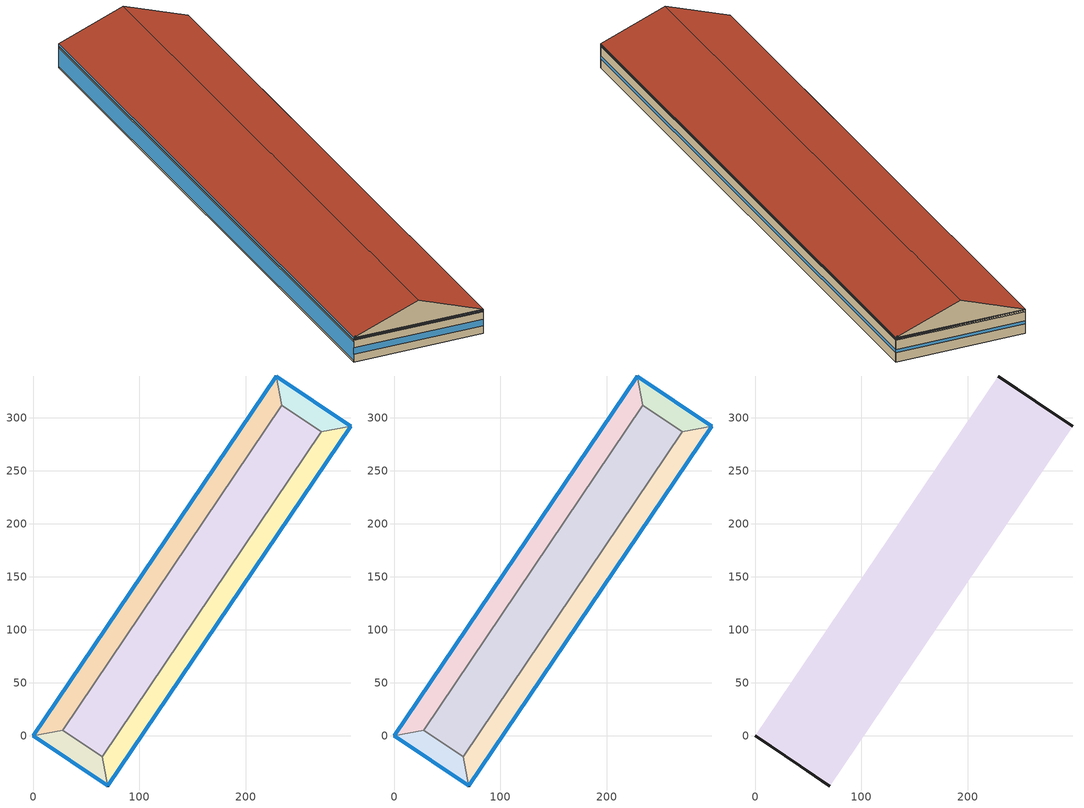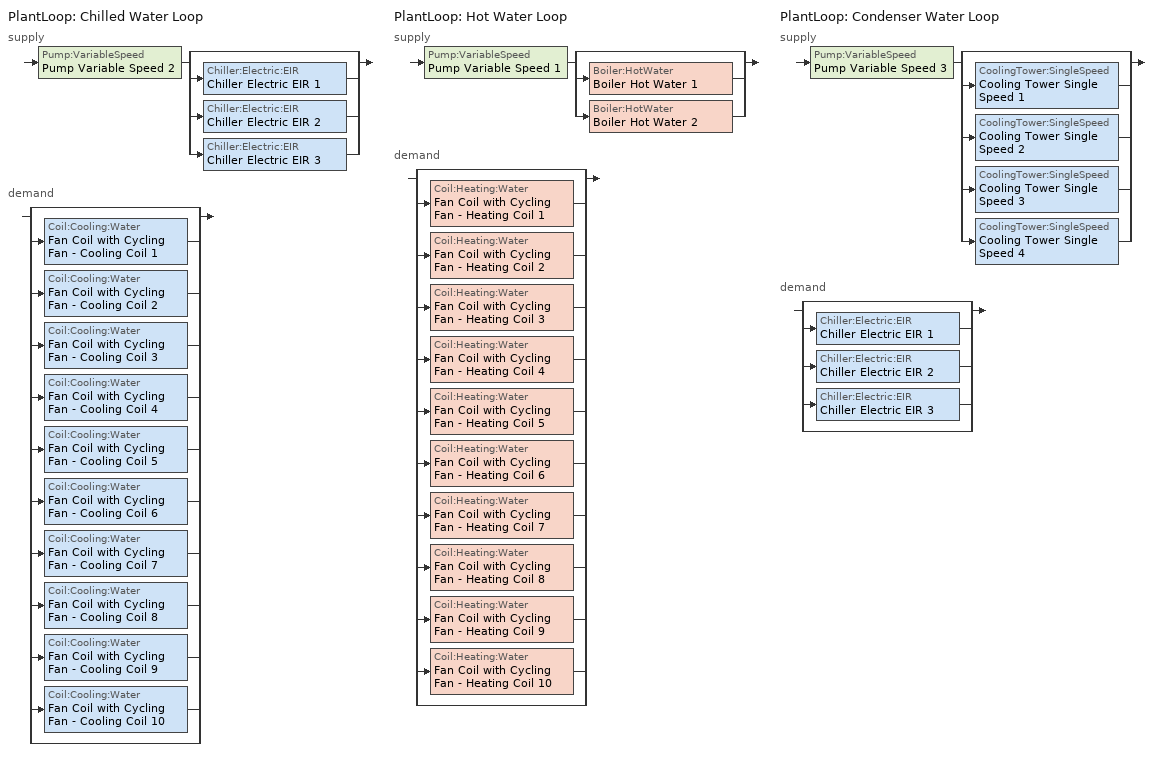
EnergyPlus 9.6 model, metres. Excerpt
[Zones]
Thermal Zone 1
 floor ground (ExtSlabCarpet): 27.42,5.33 234.2,311.9 271.6,286.67 64.82,-19.9 z0
 wall to Thermal Zone 5 (Interior Wall): 234.2,311.9 27.42,5.33 z0:14.6
 wall to Thermal Zone 3 (Interior Wall): 271.6,286.67 234.2,311.9 z0:14.6
 wall to Thermal Zone 2 (Interior Wall): 64.82,-19.9 271.6,286.67 z0:14.6
 wall to Thermal Zone 4 (Interior Wall): 27.42,5.33 64.82,-19.9 z0:14.6
Thermal Zone 2
 floor ground (ExtSlabCarpet): 64.82,-19.9 271.6,286.67 299.02,292 70.14,-47.31 z0
 wall outside (Ext Wall): 70.14,-47.31 299.02,292 z0:14.6
 wall to Thermal Zone 4 (Interior Wall): 64.82,-19.9 70.14,-47.31 z0:14.6
 wall to Thermal Zone 3 (Interior Wall): 299.02,292 271.6,286.67 z0:14.6
 window (Ext Window): 70.15,-47.31 299.01,292 z6.28:8.32
Thermal Zone 3
 floor ground (ExtSlabCarpet): 234.2,311.9 228.87,339.32 299.02,292 271.6,286.67 z0
 wall outside (Ext Wall): 299.02,292 228.87,339.32 z0:14.6
 wall to Thermal Zone 5 (Interior Wall): 228.87,339.32 234.2,311.9 z0:14.6
 window (Ext Window): 299.01,292.01 228.88,339.31 z6.28:8.32
Thermal Zone 4
 floor ground (ExtSlabCarpet): 64.82,-19.9 70.14,-47.31 0,0 27.42,5.33 z0
 wall outside (Ext Wall): 0,0 70.14,-47.31 z0:14.6
 wall to Thermal Zone 5 (Interior Wall): 27.42,5.33 0,0 z0:14.6
 window (Ext Window): 0.01,-0.01 70.14,-47.31 z5.04:9.56
Thermal Zone 5
 floor ground (ExtSlabCarpet): 228.87,339.32 234.2,311.9 27.42,5.33 0,0 z0
 wall outside (Ext Wall): 228.87,339.32 0,0 z0:14.6
 window (Ext Window): 228.87,339.31 0.01,0.01 z1.24:13.36
Thermal Zone 6
 floor to Thermal Zone 1 (Interior Floor): 27.42,5.33 234.2,311.9 271.6,286.67 64.82,-19.9 z14.6
 wall to Thermal Zone 10 (Interior Wall): 234.2,311.9 27.42,5.33 z14.6:16.25
 wall to Thermal Zone 8 (Interior Wall): 271.6,286.67 234.2,311.9 z14.6:16.25
 wall to Thermal Zone 7 (Interior Wall): 64.82,-19.9 271.6,286.67 z14.6:16.25
 wall to Thermal Zone 9 (Interior Wall): 27.42,5.33 64.82,-19.9 z14.6:16.25
Thermal Zone 7
 floor to Thermal Zone 2 (Interior Floor): 64.82,-19.9 271.6,286.67 299.02,292 70.14,-47.31 z14.6
 wall outside (Ext Wall): 70.14,-47.31 299.02,292 z14.6:16.25
 wall to Thermal Zone 9 (Interior Wall): 64.82,-19.9 70.14,-47.31 z14.6:16.25
 wall to Thermal Zone 8 (Interior Wall): 299.02,292 271.6,286.67 z14.6:16.25
 window (Ext Window): 70.15,-47.31 299.01,292 z15.31:15.54
Thermal Zone 8
 floor to Thermal Zone 3 (Interior Floor): 234.2,311.9 228.87,339.32 299.02,292 271.6,286.67 z14.6
 wall outside (Ext Wall): 299.02,292 228.87,339.32 z14.6:16.25
 wall to Thermal Zone 10 (Interior Wall): 228.87,339.32 234.2,311.9 z14.6:16.25
 window (Ext Window): 299.01,292.01 228.88,339.31 z15.31:15.54
Thermal Zone 9
 floor to Thermal Zone 4 (Interior Floor): 64.82,-19.9 70.14,-47.31 0,0 27.42,5.33 z14.6
 wall outside (Ext Wall): 0,0 70.14,-47.31 z14.6:16.25
 wall to Thermal Zone 10 (Interior Wall): 27.42,5.33 0,0 z14.6:16.25
 window (Ext Window): 0.01,-0.01 70.14,-47.31 z15.17:15.68
Thermal Zone 10
 floor to Thermal Zone 5 (Interior Floor): 228.87,339.32 234.2,311.9 27.42,5.33 0,0 z14.6
 wall outside (Ext Wall): 228.87,339.32 0,0 z14.6:16.25
 window (Ext Window): 228.87,339.31 0.01,0.01 z14.74:16.11
Thermal Zone A
 floor to Thermal Zone 6 (Interior Floor): 27.42,5.33 234.2,311.9 271.6,286.67 64.82,-19.9 z16.25
 floor to Thermal Zone 7 (Interior Floor): 64.82,-19.9 271.6,286.67 299.02,292 70.14,-47.31 z16.25
 floor to Thermal Zone 8 (Interior Floor): 234.2,311.9 228.87,339.32 299.02,292 271.6,286.67 z16.25
 floor to Thermal Zone 9 (Interior Floor): 64.82,-19.9 70.14,-47.31 0,0 27.42,5.33 z16.25
 floor to Thermal Zone 10 (Interior Floor): 228.87,339.32 234.2,311.9 27.42,5.33 0,0 z16.25
 wall outside (Ext Wall): 0,0,16.25 70.14,-47.31,16.25 35.07,-23.65,31.89; 228.87,339.32,16.25 263.94,315.66,31.89 299.02,292,16.25
 roof outside (Ext Roof): 35.07,-23.65,31.89 263.94,315.66,31.89 228.87,339.32,16.25 0,0,16.25; 70.14,-47.31,16.25 299.02,292,16.25 263.94,315.66,31.89 35.07,-23.65,31.89
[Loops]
PlantLoop 'Chilled Water Loop'
 supply: Pump:VariableSpeed 'Pump Variable Speed 2' > split
  | bypass
  | Chiller:Electric:EIR 'Chiller Electric EIR 1'
  | Chiller:Electric:EIR 'Chiller Electric EIR 2'
  | Chiller:Electric:EIR 'Chiller Electric EIR 3'
 demand: split
  | bypass
  | Coil:Cooling:Water 'Fan Coil with Cycling Fan - Cooling Coil 1'
  | Coil:Cooling:Water 'Fan Coil with Cycling Fan - Cooling Coil 2'
  | Coil:Cooling:Water 'Fan Coil with Cycling Fan - Cooling Coil 3'
  | Coil:Cooling:Water 'Fan Coil with Cycling Fan - Cooling Coil 4'
  | Coil:Cooling:Water 'Fan Coil with Cycling Fan - Cooling Coil 5'
  | Coil:Cooling:Water 'Fan Coil with Cycling Fan - Cooling Coil 6'
  | Coil:Cooling:Water 'Fan Coil with Cycling Fan - Cooling Coil 7'
  | Coil:Cooling:Water 'Fan Coil with Cycling Fan - Cooling Coil 8'
  | Coil:Cooling:Water 'Fan Coil with Cycling Fan - Cooling Coil 9'
  | Coil:Cooling:Water 'Fan Coil with Cycling Fan - Cooling Coil 10'
  | bypass
PlantLoop 'Hot Water Loop'
 supply: Pump:VariableSpeed 'Pump Variable Speed 1' > split
  | bypass
  | Boiler:HotWater 'Boiler Hot Water 1'
  | Boiler:HotWater 'Boiler Hot Water 2'
 demand: split
  | bypass
  | Coil:Heating:Water 'Fan Coil with Cycling Fan - Heating Coil 1'
  | Coil:Heating:Water 'Fan Coil with Cycling Fan - Heating Coil 2'
  | Coil:Heating:Water 'Fan Coil with Cycling Fan - Heating Coil 3'
  | Coil:Heating:Water 'Fan Coil with Cycling Fan - Heating Coil 4'
  | Coil:Heating:Water 'Fan Coil with Cycling Fan - Heating Coil 5'
  | Coil:Heating:Water 'Fan Coil with Cycling Fan - Heating Coil 6'
  | Coil:Heating:Water 'Fan Coil with Cycling Fan - Heating Coil 7'
  | Coil:Heating:Water 'Fan Coil with Cycling Fan - Heating Coil 8'
  | Coil:Heating:Water 'Fan Coil with Cycling Fan - Heating Coil 9'
  | Coil:Heating:Water 'Fan Coil with Cycling Fan - Heating Coil 10'
  | bypass
PlantLoop 'Condenser Water Loop'
 supply: Pump:VariableSpeed 'Pump Variable Speed 3' > split
  | bypass
  | CoolingTower:SingleSpeed 'Cooling Tower Single Speed 1'
  | CoolingTower:SingleSpeed 'Cooling Tower Single Speed 2'
  | CoolingTower:SingleSpeed 'Cooling Tower Single Speed 3'
  | CoolingTower:SingleSpeed 'Cooling Tower Single Speed 4'
 demand: split
  | bypass
  | Chiller:Electric:EIR 'Chiller Electric EIR 1'
  | Chiller:Electric:EIR 'Chiller Electric EIR 2'
  | Chiller:Electric:EIR 'Chiller Electric EIR 3'
  | bypass
[Building]
Building 1: North Axis {deg}=-0
[Site:Location]
Washington Dc Dulles IntL Ar: Latitude {deg}=38.98; Longitude {deg}=-77.47; Time Zone {hr}=-5; Elevation {m}=82
[SizingPeriod:DesignDay] Day of Month=21; Dry-Bulb Temperature Range Modifier Type=DefaultMultipliers; Barometric Pressure {Pa}=86790; Rain Indicator=No; Snow Indicator=No; Daylight Saving Time Indicator=No; Begin Environment Reset Mode=FullResetAtBeginEnvironment
Name | Month | Day Type | Maximum Dry-Bulb Temperature {C} | Daily Dry-Bulb Temperature Range {deltaC} | Humidity Condition Type | Wetbulb or DewPoint at Maximum Dry-Bulb {C} | Wind Speed {m/s} | Wind Direction {deg} | Solar Model Indicator | ASHRAE Clear Sky Optical Depth for Beam Irradiance (taub) | ASHRAE Clear Sky Optical Depth for Diffuse Irradiance (taud) | Enthalpy at Maximum Dry-Bulb {J/kg} | Sky Clearness
SALT-LAKE-CITY-IAP Ann Clg .4% Condns DB=>MWB | 7 | SummerDesignDay | 36.5 | 14.4 | Wetbulb | 17.1 | 5 | 340 | ASHRAETau | 0.339 | 2.366
SALT-LAKE-CITY-IAP Ann Clg .4% Condns DP=>MDB | 7 | SummerDesignDay | 22.5 | 14.4 | Dewpoint | 15.6 | 5 | 340 | ASHRAETau | 0.339 | 2.366
SALT-LAKE-CITY-IAP Ann Clg .4% Condns Enth=>MDB | 7 | SummerDesignDay | 30.8 | 14.4 | Enthalpy |  | 5 | 340 | ASHRAETau | 0.339 | 2.366 | 59300
SALT-LAKE-CITY-IAP Ann Clg .4% Condns WB=>MDB | 7 | SummerDesignDay | 31.2 | 14.4 | Wetbulb | 19 | 5 | 340 | ASHRAETau | 0.339 | 2.366
SALT-LAKE-CITY-IAP Ann Htg 99.6% Condns DB | 1 | WinterDesignDay | -12.4 | 0 | Wetbulb | -12.4 | 2.6 | 140 | ASHRAEClearSky |  |  |  | 0
SALT-LAKE-CITY-IAP Ann Htg Wind 99.6% Condns WS=>MCDB | 1 | WinterDesignDay | 6.8 | 0 | Wetbulb | 6.8 | 12.4 | 140 | ASHRAEClearSky |  |  |  | 0
SALT-LAKE-CITY-IAP Ann Hum_n 99.6% Condns DP=>MCDB | 1 | WinterDesignDay | -10.7 | 0 | Dewpoint | -16.2 | 2.6 | 140 | ASHRAEClearSky |  |  |  | 0
[Material] Thermal Absorptance=0.9
Name | Roughness | Thickness m | Conductivity W/m-K | Density kg/m3 | Specific Heat J/kg-K | Solar Absorptance | Visible Absorptance
wall concrete | MediumRough | 0.03 | 0.5 | 2243 | 837 | 0.65 | 0.65
roof concrete | MediumRough | 0.05 | 0.5 | 2243 | 837 | 0.65 | 0.65
Wall Insulation [18]; Roof Insulation [18] | MediumRough | 0.1693 | 0.049 | 265 | 836.8 | 0.7 | 0.7
F16 Acoustic tile | MediumSmooth | 0.0191 | 0.06 | 368 | 590 | 0.3 | 0.3
M11 100mm lightweight concrete | MediumRough | 0.1016 | 0.53 | 1280 | 840 | 0.5 | 0.5
MAT-CC05 4 HW CONCRETE | Rough | 0.1016 | 1.311 | 2240 | 836.8 | 0.85 | 0.85
G01a 19mm gypsum board | MediumSmooth | 0.019 | 0.16 | 800 | 1090 | 0.4 | 0.4
[Material:AirGap]
Name | Thermal Resistance m2-K/W
F04 Wall air space resistance | 0.15
F05 Ceiling air space resistance | 0.18
[Material:NoMass]
CP02 CARPET PAD: Roughness=Smooth; Thermal Resistance m2-K/W=0.1; Thermal Absorptance=0.9; Solar Absorptance=0.8; Visible Absorptance=0.8
[WindowMaterial:SimpleGlazingSystem]
Window Material Simple Glazing System: U-Factor W/m2-K=1.8; Solar Heat Gain Coefficient=0.3
[Construction]
Ext Roof: roof concrete, Roof Insulation [18]
Ext Wall: wall concrete, Wall Insulation [18]
Ext Window: Window Material Simple Glazing System
ExtSlabCarpet: MAT-CC05 4 HW CONCRETE, CP02 CARPET PAD
Interior Floor: F16 Acoustic tile, F05 Ceiling air space resistance, M11 100mm lightweight concrete
Interior Wall: G01a 19mm gypsum board, F04 Wall air space resistance, G01a 19mm gypsum board
[Zone]
Thermal Zone 1; Thermal Zone 2; Thermal Zone 3; Thermal Zone 4; Thermal Zone 5: 34, 0, 0, 0, , 1, , , , , , Yes
Thermal Zone 6; Thermal Zone 7; Thermal Zone 8; Thermal Zone 9; Thermal Zone 10: 34, 0, 0, 14.6, , 1, , , , , , Yes
Thermal Zone A: 34, 0, 0, 16.25, , 1, , , , , , No
[ZoneControl:Thermostat] Temperature Difference Between Cutout And Setpoint deltaC=0
Name | Zone or ZoneList | Control Type Schedule | Control 1
Thermal Zone 1 Thermostat | Thermal Zone 1 | Thermal Zone 1 Thermostat Schedule | Thermostat Setpoint Dual Setpoint 1
Thermal Zone 2 Thermostat | Thermal Zone 2 | Thermal Zone 2 Thermostat Schedule | Thermostat Setpoint Dual Setpoint 2
Thermal Zone 3 Thermostat | Thermal Zone 3 | Thermal Zone 3 Thermostat Schedule | Thermostat Setpoint Dual Setpoint 3
Thermal Zone 4 Thermostat | Thermal Zone 4 | Thermal Zone 4 Thermostat Schedule | Thermostat Setpoint Dual Setpoint 4
Thermal Zone 5 Thermostat | Thermal Zone 5 | Thermal Zone 5 Thermostat Schedule | Thermostat Setpoint Dual Setpoint 5
Thermal Zone 6 Thermostat | Thermal Zone 6 | Thermal Zone 6 Thermostat Schedule | Thermostat Setpoint Dual Setpoint 6
Thermal Zone 7 Thermostat | Thermal Zone 7 | Thermal Zone 7 Thermostat Schedule | Thermostat Setpoint Dual Setpoint 7
Thermal Zone 8 Thermostat | Thermal Zone 8 | Thermal Zone 8 Thermostat Schedule | Thermostat Setpoint Dual Setpoint 8
Thermal Zone 9 Thermostat | Thermal Zone 9 | Thermal Zone 9 Thermostat Schedule | Thermostat Setpoint Dual Setpoint 9
Thermal Zone 10 Thermostat | Thermal Zone 10 | Thermal Zone 10 Thermostat Schedule | Thermostat Setpoint Dual Setpoint 10
[ThermostatSetpoint:DualSetpoint]
Name | Heating Setpoint Temperature Schedule | Cooling Setpoint Temperature Schedule
Thermostat Setpoint Dual Setpoint 1 | HtgSetp 1 | ClgSetp 1
Thermostat Setpoint Dual Setpoint 2 | HtgSetp 2 | ClgSetp 2
Thermostat Setpoint Dual Setpoint 3 | HtgSetp 3 | ClgSetp 3
Thermostat Setpoint Dual Setpoint 4 | HtgSetp 4 | ClgSetp 4
Thermostat Setpoint Dual Setpoint 5 | HtgSetp 5 | ClgSetp 5
Thermostat Setpoint Dual Setpoint 6 | HtgSetp 6 | ClgSetp 6
Thermostat Setpoint Dual Setpoint 7 | HtgSetp 7 | ClgSetp 7
Thermostat Setpoint Dual Setpoint 8 | HtgSetp 8 | ClgSetp 8
Thermostat Setpoint Dual Setpoint 9 | HtgSetp 9 | ClgSetp 9
Thermostat Setpoint Dual Setpoint 10 | HtgSetp 10 | ClgSetp 10
[Fan:OnOff] Availability Schedule=Always On Discrete hvac_library; Fan Total Efficiency=0.82; Pressure Rise Pa=500; Maximum Flow Rate m3/s=Autosize; Motor Efficiency=0.8; Motor In Airstream Fraction=1; Fan Power Ratio Function of Speed Ratio Curve=Fan On Off Power Curve 12; Fan Efficiency Ratio Function of Speed Ratio Curve=Fan On Off Efficiency Curve 12
Fan Coil with Cycling Fan - Fan 1; Fan Coil with Cycling Fan - Fan 2; Fan Coil with Cycling Fan - Fan 3; Fan Coil with Cycling Fan - Fan 4; Fan Coil with Cycling Fan - Fan 5; Fan Coil with Cycling Fan - Fan 6; Fan Coil with Cycling Fan - Fan 7; Fan Coil with Cycling Fan - Fan 8; Fan Coil with Cycling Fan - Fan 9; Fan Coil with Cycling Fan - Fan 10
[Coil:Cooling:Water] Availability Schedule=Always On Discrete hvac_library; Design Water Flow Rate m3/s=Autosize; Design Air Flow Rate m3/s=Autosize; Design Inlet Water Temperature C=Autosize; Design Inlet Air Temperature C=Autosize; Design Outlet Air Temperature C=Autosize; Design Inlet Air Humidity Ratio kgWater/kgDryAir=Autosize; Design Outlet Air Humidity Ratio kgWater/kgDryAir=Autosize; Type of Analysis=SimpleAnalysis; Heat Exchanger Configuration=CrossFlow
Fan Coil with Cycling Fan - Cooling Coil 1; Fan Coil with Cycling Fan - Cooling Coil 2; Fan Coil with Cycling Fan - Cooling Coil 3; Fan Coil with Cycling Fan - Cooling Coil 4; Fan Coil with Cycling Fan - Cooling Coil 5; Fan Coil with Cycling Fan - Cooling Coil 6; Fan Coil with Cycling Fan - Cooling Coil 7; Fan Coil with Cycling Fan - Cooling Coil 8; Fan Coil with Cycling Fan - Cooling Coil 9; Fan Coil with Cycling Fan - Cooling Coil 10
[Coil:Heating:Water] Availability Schedule=Always On Discrete hvac_library; U-Factor Times Area Value W/K=Autosize; Maximum Water Flow Rate m3/s=Autosize; Performance Input Method=UFactorTimesAreaAndDesignWaterFlowRate; Rated Capacity W=Autosize; Rated Inlet Water Temperature C=82.2; Rated Inlet Air Temperature C=16.6; Rated Outlet Water Temperature C=71.1; Rated Outlet Air Temperature C=32.2; Rated Ratio for Air and Water Convection=0.5
Fan Coil with Cycling Fan - Heating Coil 1; Fan Coil with Cycling Fan - Heating Coil 2; Fan Coil with Cycling Fan - Heating Coil 3; Fan Coil with Cycling Fan - Heating Coil 4; Fan Coil with Cycling Fan - Heating Coil 5; Fan Coil with Cycling Fan - Heating Coil 6; Fan Coil with Cycling Fan - Heating Coil 7; Fan Coil with Cycling Fan - Heating Coil 8; Fan Coil with Cycling Fan - Heating Coil 9; Fan Coil with Cycling Fan - Heating Coil 10
[ZoneHVAC:FourPipeFanCoil] Availability Schedule=Always On Discrete hvac_library; Capacity Control Method=CyclingFan; Maximum Supply Air Flow Rate m3/s=Autosize; Maximum Outdoor Air Flow Rate m3/s=Autosize; Maximum Cold Water Flow Rate m3/s=Autosize; Maximum Hot Water Flow Rate m3/s=Autosize; Minimum Supply Air Temperature in Cooling Mode C=Autosize; Maximum Supply Air Temperature in Heating Mode C=Autosize
Name | Supply Air Fan | Cooling Coil | Heating Coil
Fan Coil with Cycling Fan 1 | Fan Coil with Cycling Fan - Fan 1 | Fan Coil with Cycling Fan - Cooling Coil 1 | Fan Coil with Cycling Fan - Heating Coil 1
Fan Coil with Cycling Fan 2 | Fan Coil with Cycling Fan - Fan 2 | Fan Coil with Cycling Fan - Cooling Coil 2 | Fan Coil with Cycling Fan - Heating Coil 2
Fan Coil with Cycling Fan 3 | Fan Coil with Cycling Fan - Fan 3 | Fan Coil with Cycling Fan - Cooling Coil 3 | Fan Coil with Cycling Fan - Heating Coil 3
Fan Coil with Cycling Fan 4 | Fan Coil with Cycling Fan - Fan 4 | Fan Coil with Cycling Fan - Cooling Coil 4 | Fan Coil with Cycling Fan - Heating Coil 4
Fan Coil with Cycling Fan 5 | Fan Coil with Cycling Fan - Fan 5 | Fan Coil with Cycling Fan - Cooling Coil 5 | Fan Coil with Cycling Fan - Heating Coil 5
Fan Coil with Cycling Fan 6 | Fan Coil with Cycling Fan - Fan 6 | Fan Coil with Cycling Fan - Cooling Coil 6 | Fan Coil with Cycling Fan - Heating Coil 6
Fan Coil with Cycling Fan 7 | Fan Coil with Cycling Fan - Fan 7 | Fan Coil with Cycling Fan - Cooling Coil 7 | Fan Coil with Cycling Fan - Heating Coil 7
Fan Coil with Cycling Fan 8 | Fan Coil with Cycling Fan - Fan 8 | Fan Coil with Cycling Fan - Cooling Coil 8 | Fan Coil with Cycling Fan - Heating Coil 8
Fan Coil with Cycling Fan 9 | Fan Coil with Cycling Fan - Fan 9 | Fan Coil with Cycling Fan - Cooling Coil 9 | Fan Coil with Cycling Fan - Heating Coil 9
Fan Coil with Cycling Fan 10 | Fan Coil with Cycling Fan - Fan 10 | Fan Coil with Cycling Fan - Cooling Coil 10 | Fan Coil with Cycling Fan - Heating Coil 10
[Zone equipment]
Thermal Zone 1: Fan Coil with Cycling Fan 1
Thermal Zone 2: Fan Coil with Cycling Fan 2
Thermal Zone 3: Fan Coil with Cycling Fan 3
Thermal Zone 4: Fan Coil with Cycling Fan 4
Thermal Zone 5: Fan Coil with Cycling Fan 5
Thermal Zone 6: Fan Coil with Cycling Fan 6
Thermal Zone 7: Fan Coil with Cycling Fan 7
Thermal Zone 8: Fan Coil with Cycling Fan 8
Thermal Zone 9: Fan Coil with Cycling Fan 9
Thermal Zone 10: Fan Coil with Cycling Fan 10
[Sizing:Zone] Zone Cooling Design Supply Air Temperature Input Method=SupplyAirTemperature; Zone Cooling Design Supply Air Temperature C=14.8; Zone Cooling Design Supply Air Temperature Difference deltaC=11.11; Zone Heating Design Supply Air Temperature Input Method=SupplyAirTemperature; Zone Heating Design Supply Air Temperature C=42.9; Zone Heating Design Supply Air Temperature Difference deltaC=11.11; Zone Cooling Design Supply Air Humidity Ratio kgWater/kgDryAir=0.0085; Zone Heating Design Supply Air Humidity Ratio kgWater/kgDryAir=0.008; Cooling Design Air Flow Method=DesignDay; Cooling Design Air Flow Rate m3/s=0; Cooling Minimum Air Flow per Zone Floor Area m3/s-m2=0.000762; Cooling Minimum Air Flow m3/s=0; Cooling Minimum Air Flow Fraction=0; Heating Design Air Flow Method=DesignDay; Heating Design Air Flow Rate m3/s=0; Heating Maximum Air Flow per Zone Floor Area m3/s-m2=0.002032; Heating Maximum Air Flow m3/s=0.141576; Heating Maximum Air Flow Fraction=0.3; Account for Dedicated Outdoor Air System=No
Name | Design Specification Outdoor Air Object
Thermal Zone 1 | Ventilation 1
Thermal Zone 2 | Ventilation 2
Thermal Zone 3 | Ventilation 3
Thermal Zone 4 | Ventilation 4
Thermal Zone 5 | Ventilation 5
Thermal Zone 6 | Ventilation 6
Thermal Zone 7 | Ventilation 7
Thermal Zone 8 | Ventilation 8
Thermal Zone 9 | Ventilation 9
Thermal Zone 10 | Ventilation 10
[DesignSpecification:OutdoorAir] Outdoor Air Method=Sum; Outdoor Air Flow per Person m3/s-person=0; Outdoor Air Flow per Zone Floor Area m3/s-m2=0; Outdoor Air Flow per Zone m3/s=0; Outdoor Air Flow Air Changes per Hour 1/hr=1.6
Ventilation 1; Ventilation 2; Ventilation 3; Ventilation 4; Ventilation 5; Ventilation 6; Ventilation 7; Ventilation 8; Ventilation 9; Ventilation 10
[Chiller:Electric:EIR] Reference Capacity W=Autosize; Reference Leaving Chilled Water Temperature C=6.67; Reference Entering Condenser Fluid Temperature C=29.4; Reference Chilled Water Flow Rate m3/s=Autosize; Reference Condenser Fluid Flow Rate m3/s=Autosize; Cooling Capacity Function of Temperature Curve=Curve Biquadratic 1; Electric Input to Cooling Output Ratio Function of Temperature Curve=Curve Biquadratic 2; Electric Input to Cooling Output Ratio Function of Part Load Ratio Curve=Curve Quadratic 1; Minimum Part Load Ratio=0.1; Maximum Part Load Ratio=1; Optimum Part Load Ratio=1; Minimum Unloading Ratio=0.2; Condenser Type=WaterCooled; Condenser Fan Power Ratio W/W=0; Fraction of Compressor Electric Consumption Rejected by Condenser=1; Leaving Chilled Water Lower Temperature Limit C=2; Chiller Flow Mode=NotModulated; Sizing Factor=1; Basin Heater Capacity W/K=0; Basin Heater Setpoint Temperature C=10; Condenser Heat Recovery Relative Capacity Fraction=1
Name | Reference COP W/W
Chiller Electric EIR 1 | 3.5
Chiller Electric EIR 2 | 4.5
Chiller Electric EIR 3 | 5.5
[PlantEquipmentList]
Chilled Water Loop Cooling Equipment List: Chiller:Electric:EIR, Chiller Electric EIR 1, Chiller:Electric:EIR, Chiller Electric EIR 2, Chiller:Electric:EIR, Chiller Electric EIR 3
Hot Water Loop Heating Equipment List: Boiler:HotWater, Boiler Hot Water 1, Boiler:HotWater, Boiler Hot Water 2
Condenser Water Loop Cooling Equipment List: CoolingTower:SingleSpeed, Cooling Tower Single Speed 1, CoolingTower:SingleSpeed, Cooling Tower Single Speed 2, CoolingTower:SingleSpeed, Cooling Tower Single Speed 3, CoolingTower:SingleSpeed, Cooling Tower Single Speed 4
[PlantLoop] Fluid Type=Water; Load Distribution Scheme=Optimal; Plant Loop Demand Calculation Scheme=SingleSetpoint
Name | Plant Equipment Operation Scheme | Maximum Loop Temperature C | Minimum Loop Temperature C | Maximum Loop Flow Rate m3/s | Minimum Loop Flow Rate m3/s | Plant Loop Volume m3 | Maximum Loop Temperature | Minimum Loop Temperature | Maximum Loop Flow Rate | Minimum Loop Flow Rate | Plant Loop Volume
Chilled Water Loop | Chilled Water Loop Operation Schemes | 100 | 0 | Autosize | 0 | Autocalculate
Hot Water Loop | Hot Water Loop Operation Schemes |  |  |  |  |  | 100 | 0 | Autosize | 0 | Autocalculate
Condenser Water Loop | Condenser Water Loop Operation Schemes |  |  |  |  |  | 100 | 0 | Autosize | 0 | Autocalculate
[Sizing:Plant] Sizing Option=NonCoincident; Zone Timesteps in Averaging Window=1; Coincident Sizing Factor Mode=None
Name | Loop Type | Design Loop Exit Temperature C | Loop Design Temperature Difference deltaC | Design Loop Exit Temperature | Loop Design Temperature Difference
Chilled Water Loop | Cooling | 6.7 | 6.7
Hot Water Loop | Heating |  |  | 67 | 11
Condenser Water Loop | Condenser |  |  | 29.4 | 5.6
[Pump:VariableSpeed] Design Maximum Flow Rate m3/s=Autosize; Design Power Consumption W=Autosize; Motor Efficiency=0.8; Fraction of Motor Inefficiencies to Fluid Stream=0; Coefficient 1 of the Part Load Performance Curve=0; Coefficient 2 of the Part Load Performance Curve=1; Coefficient 3 of the Part Load Performance Curve=0; Coefficient 4 of the Part Load Performance Curve=0; Pump Control Type=Intermittent; Skin Loss Radiative Fraction=0.5; Design Power Sizing Method=PowerPerFlowPerPressure; Design Minimum Flow Rate Fraction=0
Name | Design Pump Head Pa | Design Minimum Flow Rate m3/s | Design Electric Power per Unit Flow Rate W/(m3/s) | Design Shaft Power per Unit Flow Rate per Unit Head W/((m3/s)-Pa) | Design Minimum Flow Rate | Design Electric Power per Unit Flow Rate | Design Shaft Power per Unit Flow Rate per Unit Head
Pump Variable Speed 2 | 179352 | 0 | 348701.1 | 1.28205
Pump Variable Speed 1 | 180000 |  |  |  | 0 | 348701.1 | 1.28205
Pump Variable Speed 3 | 179352 |  |  |  | 0 | 348701.1 | 1.28205
[SetpointManager:Scheduled] Control Variable=Temperature
Name | Schedule | Setpoint Node or NodeList
Setpoint Manager Scheduled Chilled Water Duck | Chilled_Water_Temperature | Node Chilled Water Deck Supply
Setpoint Manager Scheduled Hot Water Duck | Hot_Water_Temperature | Node Hot Water Deck Supply
[PlantEquipmentOperationSchemes] Control Scheme Schedule Name 1=Always On Discrete
Name | Control Scheme Object Type 1 | Control Scheme Name 1
Chilled Water Loop Operation Schemes | PlantEquipmentOperation:CoolingLoad | Chilled Water Loop Cooling Operation Scheme
Hot Water Loop Operation Schemes | PlantEquipmentOperation:HeatingLoad | Hot Water Loop Heating Operation Scheme
Condenser Water Loop Operation Schemes | PlantEquipmentOperation:CoolingLoad | Condenser Water Loop Cooling Operation Scheme
[PlantEquipmentOperation:CoolingLoad] Load Range Lower Limit 1=0; Load Range Upper Limit 1=1000000000
Name | Range Equipment List Name 1
Chilled Water Loop Cooling Operation Scheme | Chilled Water Loop Cooling Equipment List
Condenser Water Loop Cooling Operation Scheme | Condenser Water Loop Cooling Equipment List
[Boiler:HotWater] Fuel Type=Coal; Nominal Capacity W=Autosize; Efficiency Curve Temperature Evaluation Variable=LeavingBoiler; Normalized Boiler Efficiency Curve=Boiler Efficiency; Design Water Flow Rate m3/s=Autosize; Minimum Part Load Ratio=0; Maximum Part Load Ratio=1; Optimum Part Load Ratio=1; Water Outlet Upper Temperature Limit C=99; Boiler Flow Mode=NotModulated; Parasitic Electric Load W=0; Sizing Factor=1
Name | Nominal Thermal Efficiency
Boiler Hot Water 1 | 0.7
Boiler Hot Water 2 | 0.85
[PlantEquipmentOperation:HeatingLoad]
Hot Water Loop Heating Operation Scheme: Load Range Lower Limit 1=0; Load Range Upper Limit 1=1000000000; Range Equipment List Name 1=Hot Water Loop Heating Equipment List
[CoolingTower:SingleSpeed] Design Water Flow Rate m3/s=Autosize; Design Air Flow Rate m3/s=Autosize; Design Fan Power W=Autosize; Design U-Factor Times Area Value W/K=Autosize; Free Convection Regime Air Flow Rate m3/s=Autosize; Free Convection Regime Air Flow Rate Sizing Factor=0.1; Free Convection Regime U-Factor Times Area Value W/K=Autosize; Free Convection U-Factor Times Area Value Sizing Factor=0.1; Performance Input Method=UFactorTimesAreaAndDesignWaterFlowRate; Heat Rejection Capacity and Nominal Capacity Sizing Ratio=1.25; Free Convection Capacity W=0; Free Convection Nominal Capacity Sizing Factor=0.1; Design Inlet Air Dry-Bulb Temperature C=25.6; Design Inlet Air Wet-Bulb Temperature C=25.6; Design Approach Temperature deltaC=Autosize; Design Range Temperature deltaC=Autosize; Basin Heater Capacity W/K=0; Basin Heater Setpoint Temperature C=2; Evaporation Loss Mode=LossFactor; Evaporation Loss Factor percent/K=0.2; Drift Loss Percent percent=0.008; Blowdown Calculation Mode=ConcentrationRatio; Blowdown Concentration Ratio=3; Capacity Control=FanCycling; Number of Cells=1; Cell Control=MinimalCell; Cell Minimum  Water Flow Rate Fraction=0.33; Cell Maximum Water Flow Rate Fraction=2.5; Sizing Factor=1
Cooling Tower Single Speed 1; Cooling Tower Single Speed 2; Cooling Tower Single Speed 3; Cooling Tower Single Speed 4
[SetpointManager:FollowOutdoorAirTemperature]
Setpoint Manager Follow Outdoor Air Temperature 1: Control Variable=Temperature; Reference Temperature Type=OutdoorAirWetBulb; Offset Temperature Difference=1.5; Maximum Setpoint Temperature=80; Minimum Setpoint Temperature=6; Setpoint Node or NodeList=Node Condenser Water Deck Supply
[Schedule:Day:Interval]
HtgSetp Summer Design Day 1; HtgSetp Summer Design Day 2; HtgSetp Summer Design Day 3; HtgSetp Summer Design Day 4; HtgSetp Summer Design Day 5; HtgSetp Summer Design Day 6; HtgSetp Summer Design Day 7; HtgSetp Summer Design Day 8; HtgSetp Summer Design Day 9; HtgSetp Summer Design Day 10: No, 24:00, 15.6
HtgSetp Winter Design Day 1; HtgSetp Winter Design Day 2; HtgSetp Winter Design Day 3; HtgSetp Winter Design Day 4; HtgSetp Winter Design Day 5; HtgSetp Winter Design Day 6; HtgSetp Winter Design Day 7; HtgSetp Winter Design Day 8; HtgSetp Winter Design Day 9; HtgSetp Winter Design Day 10: No, 24:00, 21
ClgSetp Summer Design Day 1; ClgSetp Summer Design Day 2; ClgSetp Summer Design Day 3; ClgSetp Summer Design Day 4; ClgSetp Summer Design Day 5; ClgSetp Summer Design Day 6; ClgSetp Summer Design Day 7; ClgSetp Summer Design Day 8; ClgSetp Summer Design Day 9; ClgSetp Summer Design Day 10: No, 06:00, 26.7, 22:00, 24, 24:00, 26.7
ClgSetp Winter Design Day 1; ClgSetp Winter Design Day 2; ClgSetp Winter Design Day 3; ClgSetp Winter Design Day 4; ClgSetp Winter Design Day 5; ClgSetp Winter Design Day 6; ClgSetp Winter Design Day 7; ClgSetp Winter Design Day 8; ClgSetp Winter Design Day 9; ClgSetp Winter Design Day 10: No, 24:00, 26.7
ClgSetp Default Schedule 1; ClgSetp Default Schedule 2: Temperature 37, No, 01:00, 26, 02:00, 26, 03:00, 26, 04:00, 26, 05:00, 26, 06:00, 26, 07:00, 24, 08:00, 24, 09:00, 24, 10:00, 24, 11:00, 24, 12:00, 24, 13:00, 24, 14:00, 24, 15:00, 24, 16:00, 24, 17:00, 24, 18:00, 24, 19:00, 26, 20:00, 26, 21:00, 26, 22:00, 26, 23:00, 26, 24:00, 26
HtgSetp Default Schedule 1; HtgSetp Default Schedule 2: Temperature 36, No, 01:00, 18, 02:00, 18, 03:00, 18, 04:00, 18, 05:00, 18, 06:00, 18, 07:00, 20, 08:00, 20, 09:00, 20, 10:00, 20, 11:00, 20, 12:00, 20, 13:00, 20, 14:00, 20, 15:00, 20, 16:00, 20, 17:00, 20, 18:00, 20, 19:00, 18, 20:00, 18, 21:00, 18, 22:00, 18, 23:00, 18, 24:00, 18
ClgSetp Default Schedule 3; ClgSetp Default Schedule 4; ClgSetp Default Schedule 5: Temperature 37, No, 01:00, 27, 02:00, 27, 03:00, 27, 04:00, 27, 05:00, 27, 06:00, 27, 07:00, 27, 08:00, 27, 09:00, 25, 10:00, 25, 11:00, 25, 12:00, 25, 13:00, 25, 14:00, 25, 15:00, 25, 16:00, 25, 17:00, 25, 18:00, 25, 19:00, 25, 20:00, 25, 21:00, 27, 22:00, 27, 23:00, 27, 24:00, 27
HtgSetp Default Schedule 3; HtgSetp Default Schedule 4; HtgSetp Default Schedule 5: Temperature 36, No, 01:00, 18, 02:00, 18, 03:00, 18, 04:00, 18, 05:00, 18, 06:00, 18, 07:00, 18, 08:00, 18, 09:00, 21, 10:00, 21, 11:00, 21, 12:00, 21, 13:00, 21, 14:00, 21, 15:00, 21, 16:00, 21, 17:00, 21, 18:00, 21, 19:00, 21, 20:00, 21, 21:00, 18, 22:00, 18, 23:00, 18, 24:00, 18
ClgSetp Default Schedule 6; ClgSetp Default Schedule 7; ClgSetp Default Schedule 8; ClgSetp Default Schedule 9; ClgSetp Default Schedule 10: Temperature 37, No, 01:00, 28, 02:00, 28, 03:00, 28, 04:00, 28, 05:00, 28, 06:00, 28, 07:00, 28, 08:00, 28, 09:00, 28, 10:00, 28, 11:00, 26, 12:00, 26, 13:00, 26, 14:00, 26, 15:00, 26, 16:00, 26, 17:00, 26, 18:00, 26, 19:00, 26, 20:00, 26, 21:00, 26, 22:00, 26, 23:00, 28, 24:00, 28
HtgSetp Default Schedule 6; HtgSetp Default Schedule 7; HtgSetp Default Schedule 8; HtgSetp Default Schedule 9; HtgSetp Default Schedule 10: Temperature 36, No, 01:00, 16, 02:00, 16, 03:00, 16, 04:00, 16, 05:00, 16, 06:00, 16, 07:00, 16, 08:00, 16, 09:00, 16, 10:00, 16, 11:00, 22, 12:00, 22, 13:00, 22, 14:00, 22, 15:00, 22, 16:00, 22, 17:00, 22, 18:00, 22, 19:00, 22, 20:00, 22, 21:00, 22, 22:00, 22, 23:00, 16, 24:00, 16
Chilled_Water_Temperature_Default; Chilled_Water_Temperature_Summer_Design_Day; Chilled_Water_Temperature_Winter_Design_Day: No, 24:00, 6.7
Hot_Water_Temperature_Default; Hot_Water_Temperature_Summer_Design_Day; Hot_Water_Temperature_Winter_Design_Day: No, 24:00, 67
[Schedule:Week:Daily]
HtgSetp 1 Week Rule - Jan1-Dec31: HtgSetp Default Schedule 1, HtgSetp Default Schedule 1, HtgSetp Default Schedule 1, HtgSetp Default Schedule 1, HtgSetp Default Schedule 1, HtgSetp Default Schedule 1, HtgSetp Default Schedule 1, HtgSetp Default Schedule 1, HtgSetp Summer Design Day 1, HtgSetp Winter Design Day 1, HtgSetp Default Schedule 1, HtgSetp Default Schedule 1
ClgSetp 1 Week Rule - Jan1-Dec31: ClgSetp Default Schedule 1, ClgSetp Default Schedule 1, ClgSetp Default Schedule 1, ClgSetp Default Schedule 1, ClgSetp Default Schedule 1, ClgSetp Default Schedule 1, ClgSetp Default Schedule 1, ClgSetp Default Schedule 1, ClgSetp Summer Design Day 1, ClgSetp Winter Design Day 1, ClgSetp Default Schedule 1, ClgSetp Default Schedule 1
HtgSetp 2 Week Rule - Jan1-Dec31: HtgSetp Default Schedule 2, HtgSetp Default Schedule 2, HtgSetp Default Schedule 2, HtgSetp Default Schedule 2, HtgSetp Default Schedule 2, HtgSetp Default Schedule 2, HtgSetp Default Schedule 2, HtgSetp Default Schedule 2, HtgSetp Summer Design Day 2, HtgSetp Winter Design Day 2, HtgSetp Default Schedule 2, HtgSetp Default Schedule 2
ClgSetp 2 Week Rule - Jan1-Dec31: ClgSetp Default Schedule 2, ClgSetp Default Schedule 2, ClgSetp Default Schedule 2, ClgSetp Default Schedule 2, ClgSetp Default Schedule 2, ClgSetp Default Schedule 2, ClgSetp Default Schedule 2, ClgSetp Default Schedule 2, ClgSetp Summer Design Day 2, ClgSetp Winter Design Day 2, ClgSetp Default Schedule 2, ClgSetp Default Schedule 2
HtgSetp 3 Week Rule - Jan1-Dec31: HtgSetp Default Schedule 3, HtgSetp Default Schedule 3, HtgSetp Default Schedule 3, HtgSetp Default Schedule 3, HtgSetp Default Schedule 3, HtgSetp Default Schedule 3, HtgSetp Default Schedule 3, HtgSetp Default Schedule 3, HtgSetp Summer Design Day 3, HtgSetp Winter Design Day 3, HtgSetp Default Schedule 3, HtgSetp Default Schedule 3
ClgSetp 3 Week Rule - Jan1-Dec31: ClgSetp Default Schedule 3, ClgSetp Default Schedule 3, ClgSetp Default Schedule 3, ClgSetp Default Schedule 3, ClgSetp Default Schedule 3, ClgSetp Default Schedule 3, ClgSetp Default Schedule 3, ClgSetp Default Schedule 3, ClgSetp Summer Design Day 3, ClgSetp Winter Design Day 3, ClgSetp Default Schedule 3, ClgSetp Default Schedule 3
HtgSetp 4 Week Rule - Jan1-Dec31: HtgSetp Default Schedule 4, HtgSetp Default Schedule 4, HtgSetp Default Schedule 4, HtgSetp Default Schedule 4, HtgSetp Default Schedule 4, HtgSetp Default Schedule 4, HtgSetp Default Schedule 4, HtgSetp Default Schedule 4, HtgSetp Summer Design Day 4, HtgSetp Winter Design Day 4, HtgSetp Default Schedule 4, HtgSetp Default Schedule 4
ClgSetp 4 Week Rule - Jan1-Dec31: ClgSetp Default Schedule 4, ClgSetp Default Schedule 4, ClgSetp Default Schedule 4, ClgSetp Default Schedule 4, ClgSetp Default Schedule 4, ClgSetp Default Schedule 4, ClgSetp Default Schedule 4, ClgSetp Default Schedule 4, ClgSetp Summer Design Day 4, ClgSetp Winter Design Day 4, ClgSetp Default Schedule 4, ClgSetp Default Schedule 4
HtgSetp 5 Week Rule - Jan1-Dec31: HtgSetp Default Schedule 5, HtgSetp Default Schedule 5, HtgSetp Default Schedule 5, HtgSetp Default Schedule 5, HtgSetp Default Schedule 5, HtgSetp Default Schedule 5, HtgSetp Default Schedule 5, HtgSetp Default Schedule 5, HtgSetp Summer Design Day 5, HtgSetp Winter Design Day 5, HtgSetp Default Schedule 5, HtgSetp Default Schedule 5
ClgSetp 5 Week Rule - Jan1-Dec31: ClgSetp Default Schedule 5, ClgSetp Default Schedule 5, ClgSetp Default Schedule 5, ClgSetp Default Schedule 5, ClgSetp Default Schedule 5, ClgSetp Default Schedule 5, ClgSetp Default Schedule 5, ClgSetp Default Schedule 5, ClgSetp Summer Design Day 5, ClgSetp Winter Design Day 5, ClgSetp Default Schedule 5, ClgSetp Default Schedule 5
HtgSetp 6 Week Rule - Jan1-Dec31: HtgSetp Default Schedule 6, HtgSetp Default Schedule 6, HtgSetp Default Schedule 6, HtgSetp Default Schedule 6, HtgSetp Default Schedule 6, HtgSetp Default Schedule 6, HtgSetp Default Schedule 6, HtgSetp Default Schedule 6, HtgSetp Summer Design Day 6, HtgSetp Winter Design Day 6, HtgSetp Default Schedule 6, HtgSetp Default Schedule 6
ClgSetp 6 Week Rule - Jan1-Dec31: ClgSetp Default Schedule 6, ClgSetp Default Schedule 6, ClgSetp Default Schedule 6, ClgSetp Default Schedule 6, ClgSetp Default Schedule 6, ClgSetp Default Schedule 6, ClgSetp Default Schedule 6, ClgSetp Default Schedule 6, ClgSetp Summer Design Day 6, ClgSetp Winter Design Day 6, ClgSetp Default Schedule 6, ClgSetp Default Schedule 6
HtgSetp 7 Week Rule - Jan1-Dec31: HtgSetp Default Schedule 7, HtgSetp Default Schedule 7, HtgSetp Default Schedule 7, HtgSetp Default Schedule 7, HtgSetp Default Schedule 7, HtgSetp Default Schedule 7, HtgSetp Default Schedule 7, HtgSetp Default Schedule 7, HtgSetp Summer Design Day 7, HtgSetp Winter Design Day 7, HtgSetp Default Schedule 7, HtgSetp Default Schedule 7
ClgSetp 7 Week Rule - Jan1-Dec31: ClgSetp Default Schedule 7, ClgSetp Default Schedule 7, ClgSetp Default Schedule 7, ClgSetp Default Schedule 7, ClgSetp Default Schedule 7, ClgSetp Default Schedule 7, ClgSetp Default Schedule 7, ClgSetp Default Schedule 7, ClgSetp Summer Design Day 7, ClgSetp Winter Design Day 7, ClgSetp Default Schedule 7, ClgSetp Default Schedule 7
HtgSetp 8 Week Rule - Jan1-Dec31: HtgSetp Default Schedule 8, HtgSetp Default Schedule 8, HtgSetp Default Schedule 8, HtgSetp Default Schedule 8, HtgSetp Default Schedule 8, HtgSetp Default Schedule 8, HtgSetp Default Schedule 8, HtgSetp Default Schedule 8, HtgSetp Summer Design Day 8, HtgSetp Winter Design Day 8, HtgSetp Default Schedule 8, HtgSetp Default Schedule 8
ClgSetp 8 Week Rule - Jan1-Dec31: ClgSetp Default Schedule 8, ClgSetp Default Schedule 8, ClgSetp Default Schedule 8, ClgSetp Default Schedule 8, ClgSetp Default Schedule 8, ClgSetp Default Schedule 8, ClgSetp Default Schedule 8, ClgSetp Default Schedule 8, ClgSetp Summer Design Day 8, ClgSetp Winter Design Day 8, ClgSetp Default Schedule 8, ClgSetp Default Schedule 8
HtgSetp 9 Week Rule - Jan1-Dec31: HtgSetp Default Schedule 9, HtgSetp Default Schedule 9, HtgSetp Default Schedule 9, HtgSetp Default Schedule 9, HtgSetp Default Schedule 9, HtgSetp Default Schedule 9, HtgSetp Default Schedule 9, HtgSetp Default Schedule 9, HtgSetp Summer Design Day 9, HtgSetp Winter Design Day 9, HtgSetp Default Schedule 9, HtgSetp Default Schedule 9
ClgSetp 9 Week Rule - Jan1-Dec31: ClgSetp Default Schedule 9, ClgSetp Default Schedule 9, ClgSetp Default Schedule 9, ClgSetp Default Schedule 9, ClgSetp Default Schedule 9, ClgSetp Default Schedule 9, ClgSetp Default Schedule 9, ClgSetp Default Schedule 9, ClgSetp Summer Design Day 9, ClgSetp Winter Design Day 9, ClgSetp Default Schedule 9, ClgSetp Default Schedule 9
HtgSetp 10 Week Rule - Jan1-Dec31: HtgSetp Default Schedule 10, HtgSetp Default Schedule 10, HtgSetp Default Schedule 10, HtgSetp Default Schedule 10, HtgSetp Default Schedule 10, HtgSetp Default Schedule 10, HtgSetp Default Schedule 10, HtgSetp Default Schedule 10, HtgSetp Summer Design Day 10, HtgSetp Winter Design Day 10, HtgSetp Default Schedule 10, HtgSetp Default Schedule 10
ClgSetp 10 Week Rule - Jan1-Dec31: ClgSetp Default Schedule 10, ClgSetp Default Schedule 10, ClgSetp Default Schedule 10, ClgSetp Default Schedule 10, ClgSetp Default Schedule 10, ClgSetp Default Schedule 10, ClgSetp Default Schedule 10, ClgSetp Default Schedule 10, ClgSetp Summer Design Day 10, ClgSetp Winter Design Day 10, ClgSetp Default Schedule 10, ClgSetp Default Schedule 10
Chilled_Water_Temperature Week Rule - Jan1-Dec31: Chilled_Water_Temperature_Default, Chilled_Water_Temperature_Default, Chilled_Water_Temperature_Default, Chilled_Water_Temperature_Default, Chilled_Water_Temperature_Default, Chilled_Water_Temperature_Default, Chilled_Water_Temperature_Default, Chilled_Water_Temperature_Default, Chilled_Water_Temperature_Summer_Design_Day, Chilled_Water_Temperature_Winter_Design_Day, Chilled_Water_Temperature_Default, Chilled_Water_Temperature_Default
Hot_Water_Temperature Week Rule - Jan1-Dec31: Hot_Water_Temperature_Default, Hot_Water_Temperature_Default, Hot_Water_Temperature_Default, Hot_Water_Temperature_Default, Hot_Water_Temperature_Default, Hot_Water_Temperature_Default, Hot_Water_Temperature_Default, Hot_Water_Temperature_Default, Hot_Water_Temperature_Summer_Design_Day, Hot_Water_Temperature_Winter_Design_Day, Hot_Water_Temperature_Default, Hot_Water_Temperature_Default
[Schedule:Year]
HtgSetp 1: HtgSetp 1 Week Rule - Jan1-Dec31, 1, 1, 12, 31
ClgSetp 1: ClgSetp 1 Week Rule - Jan1-Dec31, 1, 1, 12, 31
HtgSetp 2: HtgSetp 2 Week Rule - Jan1-Dec31, 1, 1, 12, 31
ClgSetp 2: ClgSetp 2 Week Rule - Jan1-Dec31, 1, 1, 12, 31
HtgSetp 3: HtgSetp 3 Week Rule - Jan1-Dec31, 1, 1, 12, 31
ClgSetp 3: ClgSetp 3 Week Rule - Jan1-Dec31, 1, 1, 12, 31
HtgSetp 4: HtgSetp 4 Week Rule - Jan1-Dec31, 1, 1, 12, 31
ClgSetp 4: ClgSetp 4 Week Rule - Jan1-Dec31, 1, 1, 12, 31
HtgSetp 5: HtgSetp 5 Week Rule - Jan1-Dec31, 1, 1, 12, 31
ClgSetp 5: ClgSetp 5 Week Rule - Jan1-Dec31, 1, 1, 12, 31
HtgSetp 6: HtgSetp 6 Week Rule - Jan1-Dec31, 1, 1, 12, 31
ClgSetp 6: ClgSetp 6 Week Rule - Jan1-Dec31, 1, 1, 12, 31
HtgSetp 7: HtgSetp 7 Week Rule - Jan1-Dec31, 1, 1, 12, 31
ClgSetp 7: ClgSetp 7 Week Rule - Jan1-Dec31, 1, 1, 12, 31
HtgSetp 8: HtgSetp 8 Week Rule - Jan1-Dec31, 1, 1, 12, 31
ClgSetp 8: ClgSetp 8 Week Rule - Jan1-Dec31, 1, 1, 12, 31
HtgSetp 9: HtgSetp 9 Week Rule - Jan1-Dec31, 1, 1, 12, 31
ClgSetp 9: ClgSetp 9 Week Rule - Jan1-Dec31, 1, 1, 12, 31
HtgSetp 10: HtgSetp 10 Week Rule - Jan1-Dec31, 1, 1, 12, 31
ClgSetp 10: ClgSetp 10 Week Rule - Jan1-Dec31, 1, 1, 12, 31
Chilled_Water_Temperature: Chilled_Water_Temperature Week Rule - Jan1-Dec31, 1, 1, 12, 31
Hot_Water_Temperature: Hot_Water_Temperature Week Rule - Jan1-Dec31, 1, 1, 12, 31
[Schedule:Compact]
Thermal Zone 1 Thermostat Schedule; Thermal Zone 2 Thermostat Schedule; Thermal Zone 3 Thermostat Schedule; Thermal Zone 4 Thermostat Schedule; Thermal Zone 5 Thermostat Schedule; Thermal Zone 6 Thermostat Schedule; Thermal Zone 7 Thermostat Schedule; Thermal Zone 8 Thermostat Schedule; Thermal Zone 9 Thermostat Schedule; Thermal Zone 10 Thermostat Schedule: Through: 12/31, For: AllDays, Until: 24:00, 4
[Schedule:Constant]
Always On Discrete; Always On Discrete hvac_library: 1
[Curve:Biquadratic]
Name | Coefficient1 Constant | Coefficient2 x | Coefficient3 x**2 | Coefficient4 y | Coefficient5 y**2 | Coefficient6 x*y | Minimum Value of x | Maximum Value of x | Minimum Value of y | Maximum Value of y | Input Unit Type for X | Input Unit Type for Y | Output Unit Type
Curve Biquadratic 1 | 0.258 | 0.0389 | -0.000217 | 0.0469 | -0.000943 | -0.000343 | 5 | 10 | 24 | 35
Curve Biquadratic 2 | 0.934 | -0.0582 | 0.0045 | 0.00243 | 0.000486 | -0.00122 | 5 | 10 | 24 | 35
Boiler Efficiency | 1 | 0 | 0 | 0 | 0 | 0 | 0 | 1 | 0 | 1 | Dimensionless | Dimensionless | Dimensionless
[Curve:Quadratic]
Curve Quadratic 1: Coefficient1 Constant=0.222903; Coefficient2 x=0.313387; Coefficient3 x**2=0.46371; Minimum Value of x=0; Maximum Value of x=1
[Curve:Exponent]
Fan On Off Power Curve 12: Coefficient1 Constant=1; Coefficient2 Constant=0; Coefficient3 Constant=0; Minimum Value of x {BasedOnField A2}=0; Maximum Value of x {BasedOnField A2}=1
[Curve:Cubic]
Fan On Off Efficiency Curve 12: Coefficient1 Constant=1; Coefficient2 x=0; Coefficient3 x**2=0; Coefficient4 x**3=0; Minimum Value of x {BasedOnField A2}=0; Maximum Value of x {BasedOnField A2}=1
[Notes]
wall material
